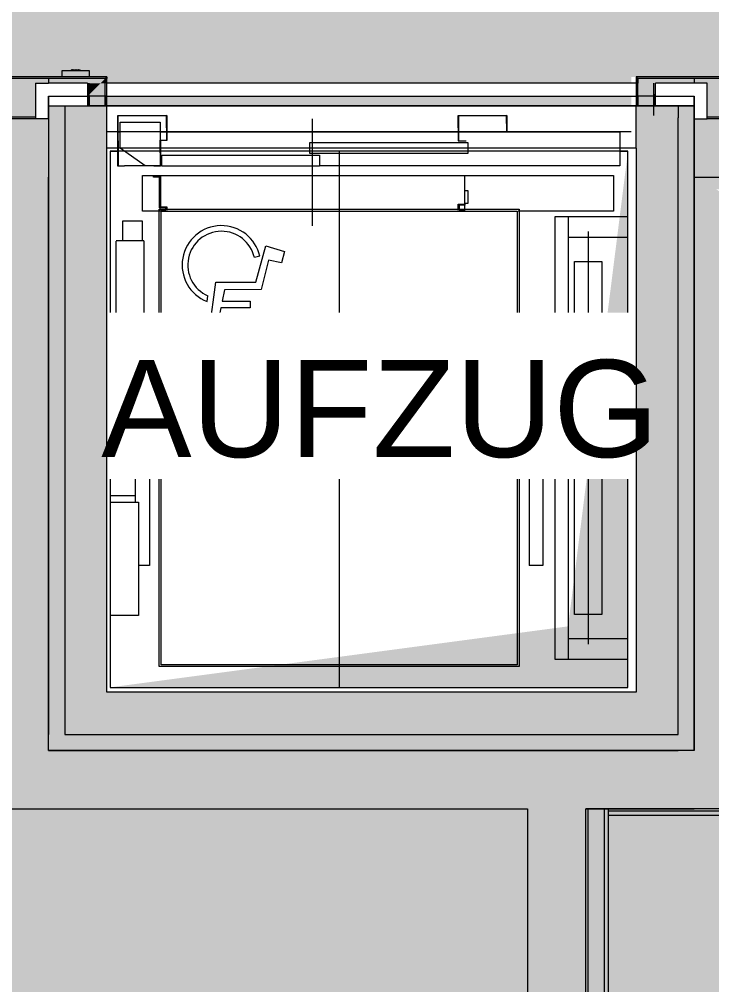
# Model space of a CAD drawing. Header units: metres. Extents: x -3.9 to 83, y -38 to 6.2.
# Drawn here: x 39.603 to 41.742, y -29.143 to -26.163 of the extents above; entities that cross this region are included whole.
import ezdxf

# ---------------------------------------------------------------- set-up
doc = ezdxf.new("R2010")
doc.units = ezdxf.units.M
doc.header["$MEASUREMENT"] = 0
doc.set_wipeout_variables(frame=1)
for name, pattern in [('Punkt 1_1', [0.075, 0.025, -0.05]), ('Schnittlinie', [0.006, 0.003, -0.0015, 0, -0.0015]), ('Wipeout_Contour', [1, 0, -1])]:
    doc.linetypes.add(name, pattern=pattern)
for name, color, linetype in [('0._Erdgeschoß PP Icon_1_0', 7, 'Continuous'), ('0._Erdgeschoß PP Icon_1_110 Wand Aussen', 7, 'Continuous'), ('0._Erdgeschoß PP Icon_1_120 Wand Innen tragend', 7, 'Continuous'), ('0._Erdgeschoß PP Icon_1_130 Wand Innen', 7, 'Continuous'), ('0._Erdgeschoß PP Icon_1_135 Wand Vorsatzschale', 7, 'Continuous'), ('0._Erdgeschoß PP Icon_1_430 Aufzug', 7, 'Continuous'), ('0._Erdgeschoß PP Icon_1_810 Raum', 7, 'Continuous'), ('0._Erdgeschoß PP Icon_1_815 Raumbegrenzung', 7, 'Continuous'), ('0._Erdgeschoß PP Icon_1_905 VP Beschriftung Übersicht.Übersicht', 7, 'Continuous')]:
    doc.layers.add(name, color=color, linetype=linetype)
doc.styles.add('ERSTELLTER_STIL_6', font='arial.ttf')

msp = doc.modelspace()

# ---------------------------------------------------------------- wipeouts: each hides what was drawn before it
at = {"color": 254, "linetype": 'Wipeout_Contour', "lineweight": 0, "ltscale": 193.488375}
msp.add_wipeout([(28.2051, 3.5109), (28.2051, -37.8391), (52.5858, -37.8391), (52.5858, 3.5109)], dxfattribs=at).dxf.layer = '0._Erdgeschoß PP Icon_1_0'

# ---------------------------------------------------------------- next in the draw order: hatches: boundary and pattern name
at = {"layer": '0._Erdgeschoß PP Icon_1_110 Wand Aussen', "linetype": 'Continuous', "lineweight": 0, "true_color": 0x000000}
for points in [[(37.2484, -26.4654), (39.6934, -26.4654), (39.6934, -26.3454), (37.2484, -26.3454)], [(37.2534, -26.3454), (39.6934, -26.3454), (39.6934, -26.3404), (37.2534, -26.3404)], [(39.6934, -26.3404), (39.6934, -26.3454), (39.8684, -26.3454), (39.8684, -26.3404)], [(39.8184, -26.3454), (39.6934, -26.3454), (39.6934, -26.3954), (39.8184, -26.3954)], [(39.8184, -26.3954), (39.8684, -26.3454), (39.8184, -26.3454)], [(39.8534, -26.3604), (39.8684, -26.3604), (39.8684, -26.3454)], [(39.8684, -26.3454), (39.8734, -26.3454), (39.8734, -26.3404)], [(39.8684, -26.3404), (39.8684, -26.3454), (39.8734, -26.3404)], [(39.8684, -26.3454), (39.8684, -26.3604), (39.8734, -26.3604), (39.8734, -26.3454)], [(41.5134, -26.3454), (41.5084, -26.3404), (41.5084, -26.3454)], [(41.5134, -26.3404), (41.5084, -26.3404), (41.5134, -26.3454)], [(41.5084, -26.3454), (41.5084, -26.3604), (41.5134, -26.3604), (41.5134, -26.3454)], [(41.5134, -26.3454), (41.6884, -26.3454), (41.6884, -26.3404), (41.5134, -26.3404)], [(41.5634, -26.3454), (41.5134, -26.3454), (41.5634, -26.3954)], [(41.5134, -26.3604), (41.5176, -26.3604), (41.5634, -26.4595), (41.5634, -26.3954), (41.5134, -26.3454)], [(41.5634, -26.3954), (41.6884, -26.3954), (41.6884, -26.3454), (41.5634, -26.3454)], [(41.8534, -26.3404), (41.6884, -26.3404), (41.6884, -26.3454), (41.8534, -26.3454)], [(41.8534, -26.3454), (41.6884, -26.3454), (41.6884, -26.4654), (41.8534, -26.4654)], [(39.8184, -26.3604), (39.8134, -26.3604), (39.8134, -26.4004), (39.8184, -26.4004)], [(39.8134, -26.4004), (39.8184, -26.3954), (39.8184, -26.3604), (39.8134, -26.3604)], [(39.8684, -26.3604), (39.8184, -26.3604), (39.8184, -26.4004), (39.8684, -26.4004)], [(39.8534, -26.3604), (39.8184, -26.3604), (39.8184, -26.3954)], [(39.8734, -26.3604), (39.8684, -26.3604), (39.8684, -26.4004), (39.8734, -26.4004)], [(41.5134, -26.3604), (41.5084, -26.3604), (41.5084, -26.4004), (41.5134, -26.4004)], [(41.5634, -26.3604), (41.5134, -26.3604), (41.5134, -26.4004), (41.5634, -26.4004)], [(41.5684, -26.3604), (41.5634, -26.3604), (41.5634, -26.4004), (41.5684, -26.4004)], [(39.8134, -26.3954), (39.6934, -26.3954), (39.6934, -26.4004), (39.8134, -26.4004)], [(39.8134, -26.4004), (39.8184, -26.3954), (39.8134, -26.3954)], [(39.8134, -26.4004), (39.8134, -26.4304), (39.8184, -26.4304), (39.8184, -26.4004)], [(39.8684, -26.4304), (39.8684, -26.4004), (39.8184, -26.4004), (39.8184, -26.4304)], [(39.8734, -26.4304), (39.8734, -26.4004), (39.8684, -26.4004), (39.8684, -26.4304)], [(41.5084, -26.4004), (41.5084, -26.4304), (41.5134, -26.4304), (41.5134, -26.4004)], [(41.5134, -26.4004), (41.5134, -26.4304), (41.5634, -26.4304), (41.5634, -26.4004)], [(41.5684, -26.3954), (41.5634, -26.3954), (41.5684, -26.4004)], [(41.5684, -26.4704), (41.5684, -26.4004), (41.5634, -26.3954), (41.5634, -26.4595)], [(41.5684, -26.4304), (41.5684, -26.4004), (41.5634, -26.4004), (41.5634, -26.4304)], [(41.5684, -26.4004), (41.6884, -26.4004), (41.6884, -26.3954), (41.5684, -26.3954)], [(37.1284, -26.4704), (39.6934, -26.4704), (39.6934, -26.4654), (37.1284, -26.4654)], [(41.8534, -26.4654), (41.6884, -26.4654), (41.6884, -26.4704), (41.8534, -26.4704)], [(37.1234, -26.6504), (39.6934, -26.6504), (39.6934, -26.4704), (37.1234, -26.4704)], [(41.8534, -26.4704), (41.6884, -26.4704), (41.6884, -26.6504), (41.8534, -26.6504)]]:
    msp.add_hatch(color=18, dxfattribs=at).paths.add_polyline_path(points)
at = {"layer": '0._Erdgeschoß PP Icon_1_120 Wand Innen tragend', "linetype": 'Continuous', "lineweight": 0, "true_color": 0x000000}
for points in [[(39.6934, -28.4204), (39.6934, -26.6504), (39.5134, -26.6504), (39.5134, -28.4204)], [(41.6884, -26.6504), (41.7559, -26.6879), (41.8684, -26.6879), (41.8684, -26.6504)], [(41.8684, -28.4204), (41.8684, -26.7504), (41.6884, -26.6504), (41.6884, -28.4204)], [(39.6934, -28.4204), (39.5134, -28.6004), (39.6934, -28.6004)], [(39.5134, -28.4204), (39.5134, -28.6004), (39.6934, -28.4204)], [(41.6884, -28.4204), (39.6934, -28.4204), (39.6934, -28.6004), (41.6884, -28.6004)], [(41.6884, -28.6004), (41.8684, -28.6004), (41.6884, -28.4204)], [(41.6884, -28.4204), (41.8684, -28.6004), (41.8684, -28.4204)], [(41.3534, -33.2504), (41.3534, -28.6004), (41.1734, -28.6004), (41.1734, -33.2504)], [(41.4109, -33.2504), (41.4109, -28.6004), (41.3609, -28.6004), (41.3609, -33.2504)], [(41.4234, -33.2504), (41.4234, -28.6004), (41.4109, -28.6004), (41.4109, -33.2504)]]:
    msp.add_hatch(color=18, dxfattribs=at).paths.add_polyline_path(points)
at = {"layer": '0._Erdgeschoß PP Icon_1_120 Wand Innen tragend', "linetype": 'Continuous', "lineweight": 0, "true_color": 0xffffff}
msp.add_hatch(color=7, dxfattribs=at).paths.add_polyline_path([(41.3609, -33.2504), (41.3609, -28.6004), (41.3534, -28.6004), (41.3534, -33.2504)])
at = {"layer": '0._Erdgeschoß PP Icon_1_130 Wand Innen', "linetype": 'Continuous', "lineweight": 0, "true_color": 0xffffff}
msp.add_hatch(color=7, dxfattribs=at).paths.add_polyline_path([(42.9234, -28.6004), (41.4234, -28.6004), (41.4234, -28.6079), (42.9234, -28.6079)])
at = {"layer": '0._Erdgeschoß PP Icon_1_130 Wand Innen', "linetype": 'Continuous', "lineweight": 0, "true_color": 0x000000}
msp.add_hatch(color=18, dxfattribs=at).paths.add_polyline_path([(42.9309, -28.6079), (41.4234, -28.6079), (41.4234, -28.6204), (42.9309, -28.6204)])
at = {"layer": '0._Erdgeschoß PP Icon_1_430 Aufzug', "linetype": 'Continuous', "lineweight": 0, "true_color": 0x000000}
for points in [[(39.7434, -26.4304), (39.7434, -26.4665), (39.8734, -26.5604), (39.8734, -26.4304)], [(41.5084, -26.4304), (41.5084, -26.5604), (41.6384, -26.4665), (41.6384, -26.4304)], [(39.8734, -26.5604), (39.7434, -26.4665), (39.7434, -26.5604)], [(41.6384, -26.4665), (41.5084, -26.5604), (41.6384, -26.5604)], [(39.8734, -28.2404), (39.7434, -28.2404), (39.7434, -28.3704)], [(39.8734, -28.2404), (39.7434, -28.3704), (39.8734, -28.3704)], [(41.5084, -28.2404), (39.8734, -28.2404), (39.8734, -28.3704), (41.5084, -28.3704)], [(41.5084, -28.2404), (41.5084, -28.3704), (41.6384, -28.3704)], [(41.6384, -28.2404), (41.5084, -28.2404), (41.6384, -28.3704)], [(39.7434, -28.3704), (39.6934, -28.3704), (39.6934, -28.4204)], [(39.7434, -28.3704), (39.6934, -28.4204), (39.7434, -28.4204)], [(41.6384, -28.3704), (39.7434, -28.3704), (39.7434, -28.4204), (41.6384, -28.4204)], [(41.6384, -28.3704), (41.6384, -28.4204), (41.6884, -28.4204)], [(41.6884, -28.3704), (41.6384, -28.3704), (41.6884, -28.4204)]]:
    msp.add_hatch(color=18, dxfattribs=at).paths.add_polyline_path(points)
at = {"layer": '0._Erdgeschoß PP Icon_1_430 Aufzug', "linetype": 'Continuous', "lineweight": 0, "true_color": 0x323232}
msp.add_hatch(color=250, dxfattribs=at).paths.add_polyline_path([(39.8834, -28.2254), (41.4834, -28.2254), (41.4834, -26.5704), (41.2984, -28.037)])
at = {"layer": '0._Erdgeschoß PP Icon_1_810 Raum', "linetype": 'Continuous', "lineweight": 0, "true_color": 0x191919}
msp.add_hatch(color=250, dxfattribs=at).paths.add_polyline_path([(44.1534, -26.3404), (44.1534, -25.1104), (43.8834, -25.1104), (43.8834, -23.6604), (42.6634, -23.6604), (42.6634, -25.0704), (42.1634, -25.0704), (42.1634, -24.9104), (39.1134, -24.9104), (39.1134, -25.0704), (38.6134, -25.0704), (38.6134, -23.6604), (37.2534, -23.6604), (37.2534, -23.8454), (37.2534, -26.3404), (39.6934, -26.3404), (39.8734, -26.3404), (39.8734, -26.4304), (41.4934, -26.4304), (41.4934, -26.3404), (41.6734, -26.3404), (41.8534, -26.3404), (41.8534, -26.1804), (42.7634, -26.1804), (42.7634, -26.3404)])
at = {"layer": '0._Erdgeschoß PP Icon_1_810 Raum', "linetype": 'Continuous', "lineweight": 13, "true_color": 0xf9f8f6}
msp.add_hatch(color=7, dxfattribs=at).paths.add_polyline_path([(41.4234, -28.6204), (41.4234, -33.2504), (44.0234, -33.2504), (44.0234, -32.3504), (44.0234, -28.3004), (42.9434, -28.3004), (42.9434, -28.6004), (42.9434, -28.6204)])
at = {"layer": '0._Erdgeschoß PP Icon_1_810 Raum', "linetype": 'Continuous', "lineweight": 13, "true_color": 0xe8e2dc}
msp.add_hatch(color=254, dxfattribs=at).paths.add_polyline_path([(38.4834, -28.6004), (38.4834, -33.7504), (41.1734, -33.7504), (41.1734, -33.2504), (41.1734, -28.6004), (39.5134, -28.6004)])

# ---------------------------------------------------------------- next in the draw order: linework, layer by layer
at = {"layer": '0._Erdgeschoß PP Icon_1_110 Wand Aussen', "color": 7, "linetype": 'Continuous', "lineweight": 13, "ltscale": 1000}
for p, q in [((39.6934, -26.3454), (37.2484, -26.3454)), ((39.8184, -26.3454), (39.6934, -26.3454)), ((39.8684, -26.3454), (39.8184, -26.3454)), ((39.8684, -26.3604), (39.8684, -26.3454)), ((41.5634, -26.3454), (41.5134, -26.3454)), ((41.5134, -26.3454), (41.5134, -26.3604)), ((41.6884, -26.3454), (41.5634, -26.3454)), ((41.8534, -26.3454), (41.6884, -26.3454)), ((39.8184, -26.3954), (39.8184, -26.3604)), ((39.6934, -26.3954), (39.8184, -26.3954)), ((39.8184, -26.4004), (39.8184, -26.4304)), ((39.8684, -26.4304), (39.8684, -26.4004)), ((41.5134, -26.4004), (41.5134, -26.4304)), ((41.5634, -26.3954), (41.6884, -26.3954)), ((41.5634, -26.4595), (41.5634, -26.3954)), ((41.5634, -26.4304), (41.5634, -26.4004)), ((39.6934, -26.4654), (37.1284, -26.4654)), ((41.8534, -26.4654), (41.6884, -26.4654))]:
    msp.add_line(p, q, dxfattribs=at)
at = {"layer": '0._Erdgeschoß PP Icon_1_110 Wand Aussen', "color": 7, "linetype": 'Continuous', "lineweight": 18, "ltscale": 1000}
for p, q in [((39.6934, -26.4704), (37.1234, -26.4704)), ((41.8534, -26.4704), (41.6884, -26.4704))]:
    msp.add_line(p, q, dxfattribs=at)
at = {"layer": '0._Erdgeschoß PP Icon_1_110 Wand Aussen', "color": 7, "linetype": 'Continuous', "lineweight": 13, "ltscale": 1000, "flags": 128}
for points in [[(39.6934, -26.3404), (37.2534, -26.3404)], [(39.8734, -26.3404), (39.6934, -26.3404)], [(39.6934, -26.3454), (39.6934, -26.4654)], [(39.6934, -26.3454), (39.6934, -26.3954)], [(39.8734, -26.3404), (39.8734, -26.3454)], [(39.8734, -26.3604), (39.8734, -26.3454)], [(41.5084, -26.3404), (41.5084, -26.3454)], [(41.6884, -26.3404), (41.5084, -26.3404)], [(41.5084, -26.3454), (41.5084, -26.3604)], [(41.8534, -26.3404), (41.6884, -26.3404)], [(41.6884, -26.3454), (41.6884, -26.4654)], [(41.6884, -26.3454), (41.6884, -26.3954)], [(39.6934, -26.3954), (39.6934, -26.4004)], [(39.8734, -26.4304), (39.8734, -26.4004)], [(41.5084, -26.4004), (41.5084, -26.4304)], [(41.6884, -26.3954), (41.6884, -26.4004)], [(39.8184, -26.4304), (39.8134, -26.4304)], [(39.8684, -26.4304), (39.8184, -26.4304)], [(39.8734, -26.4304), (39.8684, -26.4304)], [(41.5084, -26.4304), (41.5134, -26.4304)], [(41.5134, -26.4304), (41.5634, -26.4304)], [(41.5634, -26.4304), (41.5684, -26.4304)], [(39.6934, -26.4654), (39.6934, -26.4704)], [(41.6884, -26.4654), (41.6884, -26.4704)]]:
    msp.add_lwpolyline(points, dxfattribs=at)
at = {"layer": '0._Erdgeschoß PP Icon_1_110 Wand Aussen', "color": 7, "linetype": 'Continuous', "lineweight": 18, "ltscale": 1000, "flags": 128}
for points in [[(39.6934, -26.4004), (39.8134, -26.4004)], [(39.8134, -26.4004), (39.8134, -26.4304)], [(41.5684, -26.4004), (41.6884, -26.4004)], [(41.5684, -26.4304), (41.5684, -26.4004)], [(39.6934, -26.4704), (39.6934, -26.6504)], [(41.6884, -26.4704), (41.6884, -26.6504)], [(41.6884, -26.6504), (41.8534, -26.6504)]]:
    msp.add_lwpolyline(points, dxfattribs=at)
at = {"layer": '0._Erdgeschoß PP Icon_1_120 Wand Innen tragend', "color": 7, "linetype": 'Continuous', "lineweight": 18, "ltscale": 1000}
for p, q in [((39.8134, -26.3604), (39.8134, -26.4004)), ((41.5684, -26.4004), (41.5684, -26.3604)), ((41.3534, -33.2504), (41.3534, -28.6004))]:
    msp.add_line(p, q, dxfattribs=at)
at = {"layer": '0._Erdgeschoß PP Icon_1_120 Wand Innen tragend', "color": 7, "linetype": 'Continuous', "lineweight": 13, "ltscale": 1000}
for p, q in [((39.8184, -26.4004), (39.8184, -26.3604)), ((39.8684, -26.4004), (39.8684, -26.3604)), ((39.8734, -26.4004), (39.8734, -26.3604)), ((41.5084, -26.3604), (41.5084, -26.4004)), ((41.5134, -26.4004), (41.5134, -26.3604)), ((41.5634, -26.4004), (41.5634, -26.3604)), ((41.3609, -33.2504), (41.3609, -28.6004)), ((41.4109, -33.2504), (41.4109, -28.6004))]:
    msp.add_line(p, q, dxfattribs=at)
at = {"layer": '0._Erdgeschoß PP Icon_1_120 Wand Innen tragend', "color": 7, "linetype": 'Continuous', "lineweight": 18, "ltscale": 1000, "flags": 128}
for points in [[(39.6934, -28.4204), (39.6934, -26.6504)], [(41.6884, -26.6504), (41.6884, -28.4204)], [(41.6884, -28.4204), (39.6934, -28.4204)], [(39.5134, -28.6004), (39.6934, -28.6004)], [(39.6934, -28.6004), (41.1734, -28.6004)], [(41.1734, -28.6004), (41.1734, -33.2504)], [(41.3534, -28.6004), (41.6884, -28.6004)], [(41.8684, -28.6004), (41.6884, -28.6004)]]:
    msp.add_lwpolyline(points, dxfattribs=at)
at = {"layer": '0._Erdgeschoß PP Icon_1_120 Wand Innen tragend', "color": 7, "linetype": 'Continuous', "lineweight": 13, "ltscale": 1000, "flags": 128}
for points in [[(41.3609, -28.6004), (41.3534, -28.6004)], [(41.4109, -28.6004), (41.3609, -28.6004)], [(41.4234, -28.6004), (41.4109, -28.6004)], [(41.4234, -33.2504), (41.4234, -28.6004)]]:
    msp.add_lwpolyline(points, dxfattribs=at)
at = {"layer": '0._Erdgeschoß PP Icon_1_130 Wand Innen', "color": 7, "linetype": 'Continuous', "lineweight": 18, "ltscale": 1000}
msp.add_line((42.9309, -28.6079), (41.4234, -28.6079), dxfattribs=at)
at = {"layer": '0._Erdgeschoß PP Icon_1_130 Wand Innen', "color": 7, "linetype": 'Continuous', "lineweight": 18, "ltscale": 1000, "flags": 128}
for points in [[(42.9234, -28.6004), (41.4234, -28.6004)], [(41.4234, -28.6079), (41.4234, -28.6004)], [(41.4234, -28.6204), (41.4234, -28.6079)], [(41.4234, -28.6204), (42.9434, -28.6204)]]:
    msp.add_lwpolyline(points, dxfattribs=at)
at = {"layer": '0._Erdgeschoß PP Icon_1_135 Wand Vorsatzschale', "color": 7, "linetype": 'Continuous', "lineweight": 18, "ltscale": 1000, "flags": 128}
msp.add_lwpolyline([(41.6884, -26.6504), (41.8684, -26.6504)], dxfattribs=at)
at = {"layer": '0._Erdgeschoß PP Icon_1_430 Aufzug', "color": 7, "linetype": 'Continuous', "lineweight": 13, "ltscale": 1000}
for p, q in [((39.7649, -26.3194), (39.7649, -26.3174)), ((39.7649, -26.3174), (39.7658, -26.3174)), ((39.7658, -26.3194), (39.7684, -26.3174)), ((39.7684, -26.3194), (39.7723, -26.3174)), ((39.7723, -26.3194), (39.7769, -26.3174)), ((39.7769, -26.3194), (39.7815, -26.3174)), ((39.7815, -26.3194), (39.7854, -26.3174)), ((39.7854, -26.3194), (39.788, -26.3174)), ((39.788, -26.3194), (39.7889, -26.3174)), ((39.7889, -26.3174), (39.7889, -26.3194)), ((39.7354, -26.3404), (39.7354, -26.3204)), ((39.7354, -26.3204), (39.8184, -26.3204)), ((39.7619, -26.3204), (39.7619, -26.3199)), ((39.7619, -26.3199), (39.763, -26.3199)), ((39.763, -26.3199), (39.7663, -26.3199)), ((39.7658, -26.3194), (39.7649, -26.3194)), ((39.7684, -26.3194), (39.7658, -26.3194)), ((39.7663, -26.3199), (39.7712, -26.3199)), ((39.7723, -26.3194), (39.7684, -26.3194)), ((39.7712, -26.3199), (39.7769, -26.3199)), ((39.7769, -26.3194), (39.7723, -26.3194)), ((39.7815, -26.3194), (39.7769, -26.3194)), ((39.7769, -26.3199), (39.7826, -26.3199)), ((39.7854, -26.3194), (39.7815, -26.3194)), ((39.7826, -26.3199), (39.7875, -26.3199)), ((39.7889, -26.3194), (39.7854, -26.3194)), ((39.7875, -26.3199), (39.7908, -26.3199)), ((39.7889, -26.3194), (39.788, -26.3194)), ((39.7908, -26.3199), (39.7919, -26.3199)), ((39.7919, -26.3199), (39.7919, -26.3204)), ((39.8184, -26.3204), (39.8184, -26.3404)), ((39.9074, -26.4599), (40.0584, -26.4599)), ((39.9074, -26.6159), (39.9074, -26.4599)), ((39.9074, -26.4599), (39.9084, -26.6149)), ((40.0584, -26.4599), (39.9084, -26.4609)), ((40.0584, -26.5374), (40.0574, -26.4609)), ((40.0584, -26.4599), (40.0584, -26.5374)), ((40.9584, -26.4599), (41.1094, -26.4599)), ((40.9594, -26.5384), (40.9584, -26.4599)), ((41.1094, -26.4599), (40.9594, -26.4609)), ((40.9594, -26.4609), (40.9594, -26.5384)), ((41.1094, -26.5099), (41.1084, -26.4609)), ((41.1094, -26.4599), (41.1094, -26.5099)), ((39.9144, -26.5604), (39.9144, -26.4804)), ((39.9144, -26.4804), (40.0384, -26.4804)), ((40.0384, -26.4804), (40.0384, -26.6154)), ((39.9084, -26.5104), (39.9144, -26.5104)), ((39.9084, -26.6149), (39.9084, -26.5104)), ((40.0384, -26.5104), (40.0574, -26.5104)), ((40.0574, -26.5104), (40.9584, -26.5104)), ((40.9584, -26.5104), (41.1084, -26.5104)), ((41.1489, -26.5109), (41.1084, -26.5109)), ((41.1094, -26.5099), (41.1489, -26.5099)), ((41.1489, -26.5099), (41.1489, -26.5109)), ((41.1489, -26.5104), (41.4584, -26.5104)), ((41.4584, -26.5104), (41.4584, -26.6154)), ((40.0394, -26.6159), (40.0384, -26.5364)), ((40.0394, -26.5374), (40.0574, -26.5364)), ((40.0394, -26.5374), (40.0394, -26.6159)), ((40.0584, -26.5374), (40.0394, -26.5374)), ((40.5009, -26.5434), (40.9883, -26.5434)), ((40.5009, -26.5774), (40.5009, -26.5434)), ((40.9829, -26.5394), (40.9584, -26.5394)), ((40.9594, -26.5384), (40.9829, -26.5384)), ((40.9829, -26.5384), (40.9829, -26.5394)), ((40.9883, -26.5434), (40.9883, -26.5774)), ((39.8834, -26.5704), (39.9074, -26.5704)), ((39.9074, -26.5704), (39.8834, -26.5704)), ((39.8834, -26.5704), (39.8834, -28.2254)), ((41.4834, -26.5704), (39.8834, -26.5704)), ((39.9914, -26.6154), (39.9144, -26.5604)), ((40.0434, -26.5824), (40.5308, -26.5824)), ((40.0434, -26.6164), (40.0434, -26.5824)), ((40.9883, -26.5774), (40.5009, -26.5774)), ((40.5308, -26.5824), (40.5308, -26.6164)), ((41.4584, -26.5704), (41.4834, -26.5704)), ((41.4834, -26.5704), (41.4584, -26.5704)), ((41.4834, -28.2254), (41.4834, -26.5704)), ((39.9279, -26.6159), (39.9074, -26.6159)), ((39.9084, -26.6149), (39.9279, -26.6149)), ((39.9279, -26.6149), (39.9279, -26.6159)), ((39.9914, -26.6154), (39.9279, -26.6154)), ((40.0384, -26.6154), (39.9914, -26.6154)), ((40.0184, -26.6159), (40.0184, -26.6154)), ((40.0394, -26.6159), (40.0184, -26.6159)), ((40.0434, -26.6154), (40.0394, -26.6154)), ((41.4584, -26.6154), (40.5308, -26.6154)), ((39.9834, -26.6454), (40.0384, -26.6454)), ((39.9834, -26.7554), (39.9834, -26.6454)), ((39.9834, -26.6454), (40.0384, -26.6454)), ((39.9834, -26.7554), (39.9834, -26.6454)), ((40.0384, -26.6474), (40.0384, -26.6454)), ((40.0384, -26.6454), (40.9784, -26.6454)), ((40.5308, -26.6164), (40.0434, -26.6164)), ((40.9784, -26.6454), (41.4384, -26.6454)), ((40.9784, -26.6454), (41.4384, -26.6454)), ((40.9784, -26.6454), (40.9784, -26.7334)), ((41.4384, -26.6454), (41.4384, -26.7554)), ((40.0179, -26.6504), (40.0179, -26.6474)), ((40.0179, -26.6474), (40.0394, -26.6474)), ((40.0179, -26.6504), (40.0179, -26.6474)), ((40.0179, -26.6474), (40.0394, -26.6474)), ((40.0364, -26.6504), (40.0179, -26.6504)), ((40.0364, -26.6504), (40.0179, -26.6504)), ((40.0364, -26.7444), (40.0364, -26.6504)), ((40.0364, -26.7444), (40.0364, -26.6504)), ((40.0394, -26.6474), (40.0394, -26.7414)), ((40.0394, -26.6474), (40.0394, -26.7414)), ((40.9784, -26.6914), (40.9883, -26.6914)), ((40.9784, -26.6914), (40.9883, -26.6914)), ((40.9883, -26.6914), (40.9883, -26.7314)), ((40.9883, -26.6914), (40.9883, -26.7314)), ((40.9584, -26.7334), (40.9799, -26.7334)), ((40.9584, -26.7524), (40.9584, -26.7334)), ((40.9584, -26.7334), (40.9799, -26.7334)), ((40.9584, -26.7524), (40.9584, -26.7334)), ((40.9883, -26.7314), (40.9784, -26.7314)), ((40.9883, -26.7314), (40.9784, -26.7314)), ((40.9799, -26.7334), (40.9799, -26.7364)), ((40.9799, -26.7334), (40.9799, -26.7364)), ((40.0384, -26.7554), (39.9834, -26.7554)), ((40.0384, -26.7554), (39.9834, -26.7554)), ((40.0354, -28.1614), (40.0354, -26.7494)), ((40.0354, -26.7494), (41.1474, -26.7494)), ((40.0554, -26.7444), (40.0364, -26.7444)), ((40.0554, -26.7444), (40.0364, -26.7444)), ((40.0384, -26.7524), (40.0384, -26.7444)), ((40.0554, -26.7524), (40.0384, -26.7524)), ((40.0384, -26.7554), (40.0384, -26.7524)), ((40.0394, -26.7414), (40.0584, -26.7414)), ((40.0394, -26.7414), (40.0584, -26.7414)), ((40.0414, -28.1554), (40.0414, -26.7554)), ((40.0414, -26.7554), (41.1414, -26.7554)), ((40.0554, -26.7524), (40.0554, -26.7444)), ((40.0554, -26.7524), (40.0554, -26.7444)), ((40.0584, -26.7414), (40.0584, -26.7524)), ((40.0584, -26.7414), (40.0584, -26.7524)), ((40.9799, -26.7364), (40.9614, -26.7364)), ((40.9614, -26.7364), (40.9614, -26.7524)), ((40.9799, -26.7364), (40.9614, -26.7364)), ((40.9614, -26.7364), (40.9614, -26.7524)), ((40.9784, -26.7524), (40.9614, -26.7524)), ((40.9784, -26.7364), (40.9784, -26.7524)), ((40.9784, -26.7524), (40.9784, -26.7554)), ((41.1414, -26.7554), (41.1414, -28.1554)), ((41.4384, -26.7554), (41.1444, -26.7554)), ((41.1474, -26.7494), (41.1474, -28.1614)), ((39.9224, -26.8464), (39.9224, -26.7849)), ((39.9224, -26.7849), (39.9824, -26.7849)), ((39.9224, -26.8464), (39.9224, -26.7849)), ((39.9224, -26.7849), (39.9824, -26.7849)), ((39.9824, -26.7849), (39.9824, -26.8464)), ((39.9824, -26.7849), (39.9824, -26.8464)), ((41.2584, -26.7714), (41.4804, -26.7714)), ((41.2584, -28.1394), (41.2584, -26.7714)), ((41.2984, -26.7714), (41.2984, -28.1394)), ((39.9881, -26.8464), (39.9024, -26.8464)), ((39.9024, -27.3434), (39.9024, -26.8479)), ((39.9881, -26.8464), (39.9881, -27.1564)), ((41.4834, -26.8364), (41.2984, -26.8364)), ((40.3338, -26.974), (40.3643, -26.862)), ((40.3643, -26.862), (40.4218, -26.8794)), ((40.4218, -26.8794), (40.4131, -26.9148)), ((40.3462, -26.8945), (40.3293, -26.8984)), ((40.3726, -26.906), (40.3501, -26.9974)), ((40.4131, -26.9148), (40.3726, -26.906)), ((41.3184, -26.9104), (41.4024, -26.9104)), ((41.3184, -28.0004), (41.3184, -26.9104)), ((41.4024, -26.9104), (41.4024, -28.0004)), ((40.1907, -27.12), (40.2101, -26.9745)), ((40.2101, -26.9745), (40.3338, -26.974)), ((40.2367, -26.9979), (40.2295, -27.0335)), ((40.3501, -26.9974), (40.2367, -26.9979)), ((40.1829, -27.0345), (40.1852, -27.0167)), ((40.2295, -27.0335), (40.3164, -27.0332)), ((40.3164, -27.0332), (40.3165, -27.0531)), ((40.2254, -27.0535), (40.2151, -27.1039)), ((40.3165, -27.0531), (40.2254, -27.0535)), ((39.9881, -27.1564), (39.9024, -27.1564)), ((39.9244, -27.1564), (39.9244, -27.3434)), ((39.9624, -27.6534), (39.9624, -27.1609)), ((39.9624, -27.1609), (40.0354, -27.1609)), ((41.1474, -27.1609), (41.2204, -27.1609)), ((41.2204, -27.1609), (41.2204, -27.8492)), ((39.8834, -27.1934), (39.9024, -27.1934)), ((39.9244, -27.2274), (39.9334, -27.2274)), ((39.9334, -27.2274), (39.9334, -27.3094)), ((39.9624, -27.2339), (40.0049, -27.2339)), ((40.0049, -27.2339), (40.0049, -27.8492)), ((41.1779, -27.2339), (41.2204, -27.2339)), ((41.1779, -27.2339), (41.1779, -27.8492)), ((41.2494, -27.3094), (41.2494, -27.2274)), ((41.2494, -27.2274), (41.2584, -27.2274)), ((39.9334, -27.2639), (40.0354, -27.2639)), ((41.1474, -27.2639), (41.2494, -27.2639)), ((40.0354, -27.2729), (39.9334, -27.2729)), ((41.2494, -27.2729), (41.1474, -27.2729)), ((39.9334, -27.3094), (39.9244, -27.3094)), ((41.2584, -27.3094), (41.2494, -27.3094)), ((39.9244, -27.3434), (39.8834, -27.3434)), ((39.8834, -27.6329), (39.9624, -27.6329)), ((39.8834, -27.6534), (39.9714, -27.6534)), ((39.9714, -27.6534), (39.9714, -28.0034)), ((40.0049, -27.8492), (39.9714, -27.8492)), ((41.2204, -27.8492), (41.1779, -27.8492)), ((39.9714, -28.0034), (39.8834, -28.0034)), ((41.4024, -28.0004), (41.3184, -28.0004)), ((41.2984, -28.0744), (41.4834, -28.0744)), ((41.1474, -28.1614), (40.0354, -28.1614)), ((41.1414, -28.1554), (40.0414, -28.1554)), ((41.4804, -28.1394), (41.2584, -28.1394)), ((39.8834, -28.2254), (41.4834, -28.2254))]:
    msp.add_line(p, q, dxfattribs=at)
at = {"layer": '0._Erdgeschoß PP Icon_1_430 Aufzug', "color": 7, "linetype": 'Continuous', "lineweight": 18, "ltscale": 1000}
for p, q in [((39.7434, -26.4304), (39.7434, -26.4665)), ((39.8734, -26.5604), (39.8734, -26.4304)), ((39.8734, -26.5604), (39.8734, -26.4304)), ((41.5084, -26.5604), (41.5084, -26.4304)), ((41.5084, -26.5604), (41.5084, -26.4304)), ((41.6384, -26.4304), (41.6384, -26.4665)), ((39.7434, -26.4665), (39.7434, -26.5604)), ((41.6384, -26.5604), (41.6384, -26.4665)), ((39.7434, -26.5604), (39.7434, -28.2404)), ((41.6384, -28.2404), (41.6384, -26.5604)), ((39.7434, -28.2404), (39.7434, -28.3704)), ((39.7434, -28.2404), (39.7434, -28.3704)), ((41.6384, -28.3704), (41.6384, -28.2404)), ((39.7434, -28.3704), (39.8734, -28.3704)), ((39.8734, -28.3704), (41.5084, -28.3704)), ((41.5084, -28.3704), (41.6384, -28.3704)), ((41.5084, -28.3704), (41.6384, -28.3704))]:
    msp.add_line(p, q, dxfattribs=at)
at = {"layer": '0._Erdgeschoß PP Icon_1_430 Aufzug', "color": 7, "linetype": 'Schnittlinie', "lineweight": 13, "ltscale": 1000}
for p, q in [((41.5084, -26.4304), (39.8734, -26.4304)), ((41.5084, -26.4304), (39.8734, -26.4304)), ((41.5084, -26.5604), (39.8734, -26.5604)), ((41.5084, -26.5604), (39.8734, -26.5604))]:
    msp.add_line(p, q, dxfattribs=at)
at = {"layer": '0._Erdgeschoß PP Icon_1_430 Aufzug', "color": 7, "linetype": 'Punkt 1_1', "lineweight": 13, "ltscale": 1000}
for p, q in [((40.5084, -26.8004), (40.5084, -26.4704)), ((40.5914, -26.5704), (40.5914, -28.2254)), ((41.3604, -26.8184), (41.3604, -28.0924)), ((39.8834, -27.2684), (41.4834, -27.2684)), ((41.4834, -27.4554), (41.2134, -27.4554))]:
    msp.add_line(p, q, dxfattribs=at)
at = {"layer": '0._Erdgeschoß PP Icon_1_430 Aufzug', "color": 7, "linetype": 'Continuous', "lineweight": 13, "ltscale": 1000, "flags": 128}
msp.add_lwpolyline([(39.6934, -26.4304), (41.6884, -26.4304), (41.6884, -26.4004), (39.6934, -26.4004)], close=True, dxfattribs=at)
at = {"layer": '0._Erdgeschoß PP Icon_1_430 Aufzug', "color": 7, "linetype": 'Continuous', "lineweight": 18, "ltscale": 1000, "flags": 128}
for points in [[(39.7434, -26.4304), (39.8734, -26.4304)], [(41.6384, -26.4304), (41.5084, -26.4304)], [(41.5084, -28.2404), (39.8734, -28.2404)]]:
    msp.add_lwpolyline(points, dxfattribs=at)
at = {"layer": '0._Erdgeschoß PP Icon_1_430 Aufzug', "color": 7, "linetype": 'Continuous', "lineweight": 13, "ltscale": 1000, "flags": 128}
for points in [[(39.6934, -28.4204), (39.6934, -28.3704)], [(39.6934, -28.4204), (41.6384, -28.4204)], [(41.6884, -28.4204), (41.6384, -28.4204)]]:
    msp.add_lwpolyline(points, dxfattribs=at)
at = {"layer": '0._Erdgeschoß PP Icon_1_430 Aufzug', "color": 7, "linetype": 'Continuous', "lineweight": 13, "ltscale": 1000}
for centre, radius, start, end in [((40.2276, -26.9214), 0.1216, 12.7923, 248.4146), ((40.2276, -26.9214), 0.1042, 12.7923, 246.0275), ((40.2197, -27.1392), 0.0347, 146.5723, 97.3675)]:
    msp.add_arc(centre, radius, start, end, dxfattribs=at)
at = {"layer": '0._Erdgeschoß PP Icon_1_815 Raumbegrenzung', "color": 8, "linetype": 'Continuous', "lineweight": 13, "ltscale": 1000, "flags": 128}
msp.add_lwpolyline([(41.4934, -26.5104), (39.8734, -26.5104)], dxfattribs=at)

# ---------------------------------------------------------------- next in the draw order: wipeouts: each hides what was drawn before it
at = {"color": 254, "linetype": 'Wipeout_Contour', "lineweight": 0, "ltscale": 142.25345}
msp.add_wipeout([(39.6534, -26.3604), (39.6934, -26.4004), (39.6934, -26.3604)], dxfattribs=at).dxf.layer = '0._Erdgeschoß PP Icon_1_120 Wand Innen tragend'
at = {"color": 254, "linetype": 'Wipeout_Contour', "lineweight": 0, "ltscale": 194.010446}
msp.add_wipeout([(41.5084, -26.3604), (39.8734, -26.3604), (39.8734, -26.4004), (41.5084, -26.4004)], dxfattribs=at).dxf.layer = '0._Erdgeschoß PP Icon_1_120 Wand Innen tragend'
at = {"color": 254, "linetype": 'Wipeout_Contour', "lineweight": 0, "ltscale": 148.186074}
msp.add_wipeout([(41.6884, -26.3604), (41.6884, -26.4004), (41.7284, -26.3604)], dxfattribs=at).dxf.layer = '0._Erdgeschoß PP Icon_1_120 Wand Innen tragend'
at = {"color": 254, "linetype": 'Wipeout_Contour', "lineweight": 0, "ltscale": 196.10807}
msp.add_wipeout([(39.8559, -27.5825), (41.5309, -27.5825), (41.5309, -27.0682), (39.8559, -27.0682)], dxfattribs=at).dxf.layer = '0._Erdgeschoß PP Icon_1_905 VP Beschriftung Übersicht.Übersicht'

# ---------------------------------------------------------------- next in the draw order: hatches: boundary and pattern name
at = {"layer": '0._Erdgeschoß PP Icon_1_430 Aufzug', "linetype": 'Continuous', "lineweight": 0, "true_color": 0x000000}
for points in [[(39.7434, -26.5604), (39.7434, -28.2404), (39.8734, -28.2404), (39.8734, -26.5604)], [(41.6384, -28.2404), (41.6384, -26.5604), (41.5084, -26.5604), (41.5084, -28.2404)]]:
    msp.add_hatch(color=18, dxfattribs=at).paths.add_polyline_path(points)

# ---------------------------------------------------------------- next in the draw order: linework, layer by layer
at = {"layer": '0._Erdgeschoß PP Icon_1_120 Wand Innen tragend', "color": 7, "linetype": 'Continuous', "lineweight": 13, "ltscale": 1000}
for p, q in [((39.8734, -26.4004), (39.8734, -26.3604)), ((41.5084, -26.3604), (41.5084, -26.4004))]:
    msp.add_line(p, q, dxfattribs=at)
at = {"layer": '0._Erdgeschoß PP Icon_1_120 Wand Innen tragend', "color": 7, "linetype": 'Continuous', "lineweight": 18, "ltscale": 1000, "flags": 128}
for points in [[(41.5084, -26.3604), (39.8734, -26.3604)], [(39.8734, -26.4004), (41.5084, -26.4004)]]:
    msp.add_lwpolyline(points, dxfattribs=at)
at = {"layer": '0._Erdgeschoß PP Icon_1_430 Aufzug', "color": 7, "linetype": 'Continuous', "lineweight": 18, "ltscale": 1000, "flags": 128}
for points in [[(39.8734, -28.2404), (39.8734, -26.5604)], [(41.5084, -26.5604), (41.5084, -28.2404)]]:
    msp.add_lwpolyline(points, dxfattribs=at)

# ---------------------------------------------------------------- next in the draw order: texts
at = {"layer": '0._Erdgeschoß PP Icon_1_905 VP Beschriftung Übersicht.Übersicht', "color": 7, "linetype": 'Continuous', "lineweight": 13, "insert": (39.8559, -27.3666), "char_height": 0.3, "attachment_point": 4, "style": 'ERSTELLTER_STIL_6'}
msp.add_mtext('\\A1;{\\pql;\\fHelvetica|b0|i0|c0|p0;\\W1.000000;AUFZUG}', dxfattribs=at)

# ---------------------------------------------------------------- next in the draw order: wipeouts: each hides what was drawn before it
at = {"color": 254, "linetype": 'Wipeout_Contour', "lineweight": 0, "ltscale": 147.930704}
msp.add_wipeout([(41.6884, -26.4004), (41.7284, -26.4004), (41.7284, -26.3604)], dxfattribs=at).dxf.layer = '0._Erdgeschoß PP Icon_1_120 Wand Innen tragend'
at = {"color": 254, "linetype": 'Wipeout_Contour', "lineweight": 0, "ltscale": 190.707456}
msp.add_wipeout([(39.6534, -26.4004), (39.6534, -26.4704), (39.6934, -26.4704), (39.6934, -26.4004)], dxfattribs=at).dxf.layer = '0._Erdgeschoß PP Icon_1_120 Wand Innen tragend'

# ---------------------------------------------------------------- next in the draw order: hatches: boundary and pattern name
at = {"layer": '0._Erdgeschoß PP Icon_1_430 Aufzug', "linetype": 'Continuous', "lineweight": 0, "true_color": 0x000000}
for points in [[(39.6934, -26.4304), (39.7434, -26.4665), (39.7434, -26.4304)], [(39.6934, -26.4304), (39.6934, -28.3704), (39.7434, -28.3704), (39.7434, -26.4665)]]:
    msp.add_hatch(color=18, dxfattribs=at).paths.add_polyline_path(points)

# ---------------------------------------------------------------- next in the draw order: linework, layer by layer
at = {"layer": '0._Erdgeschoß PP Icon_1_120 Wand Innen tragend', "color": 7, "linetype": 'Continuous', "lineweight": 18, "ltscale": 1000, "flags": 128}
for points in [[(41.7284, -26.3604), (41.6884, -26.3604)], [(39.6934, -26.4704), (39.6534, -26.4704)]]:
    msp.add_lwpolyline(points, dxfattribs=at)
at = {"layer": '0._Erdgeschoß PP Icon_1_430 Aufzug', "color": 7, "linetype": 'Continuous', "lineweight": 13, "ltscale": 1000, "flags": 128}
for points in [[(39.6934, -26.4304), (39.7434, -26.4304)], [(39.6934, -26.4304), (39.6934, -28.3704)]]:
    msp.add_lwpolyline(points, dxfattribs=at)

# ---------------------------------------------------------------- next in the draw order: wipeouts: each hides what was drawn before it
at = {"color": 254, "linetype": 'Wipeout_Contour', "lineweight": 0, "ltscale": 143.6287}
msp.add_wipeout([(39.6534, -26.4004), (39.6934, -26.4004), (39.6534, -26.3604)], dxfattribs=at).dxf.layer = '0._Erdgeschoß PP Icon_1_120 Wand Innen tragend'
at = {"color": 254, "linetype": 'Wipeout_Contour', "lineweight": 0, "ltscale": 197.532572}
msp.add_wipeout([(41.6884, -26.4004), (41.6884, -26.4704), (41.7284, -26.4704), (41.7284, -26.4004)], dxfattribs=at).dxf.layer = '0._Erdgeschoß PP Icon_1_120 Wand Innen tragend'

# ---------------------------------------------------------------- next in the draw order: hatches: boundary and pattern name
at = {"layer": '0._Erdgeschoß PP Icon_1_430 Aufzug', "linetype": 'Continuous', "lineweight": 0, "true_color": 0x000000}
for points in [[(41.6384, -26.4304), (41.6384, -26.4665), (41.6884, -26.4304)], [(41.6884, -28.3704), (41.6884, -26.4304), (41.6384, -26.4665), (41.6384, -28.3704)]]:
    msp.add_hatch(color=18, dxfattribs=at).paths.add_polyline_path(points)

# ---------------------------------------------------------------- next in the draw order: linework, layer by layer
at = {"layer": '0._Erdgeschoß PP Icon_1_120 Wand Innen tragend', "color": 7, "linetype": 'Continuous', "lineweight": 18, "ltscale": 1000, "flags": 128}
for points in [[(39.6534, -26.3604), (39.6934, -26.3604)], [(39.6534, -26.3604), (39.6534, -26.4704)], [(41.7284, -26.4704), (41.7284, -26.3604)], [(39.6934, -26.4704), (39.6934, -26.4004)], [(41.6884, -26.4004), (41.6884, -26.4704)], [(41.6884, -26.4704), (41.7284, -26.4704)]]:
    msp.add_lwpolyline(points, dxfattribs=at)
at = {"layer": '0._Erdgeschoß PP Icon_1_430 Aufzug', "color": 7, "linetype": 'Continuous', "lineweight": 13, "ltscale": 1000, "flags": 128}
for points in [[(41.6884, -26.4304), (41.6384, -26.4304)], [(41.6884, -28.4204), (41.6884, -26.4304)]]:
    msp.add_lwpolyline(points, dxfattribs=at)

# ---------------------------------------------------------------- next in the draw order: wipeouts: each hides what was drawn before it
at = {"color": 254, "linetype": 'Wipeout_Contour', "lineweight": 0, "ltscale": 190.852594}
msp.add_wipeout([(39.8134, -26.3604), (39.6934, -26.3604), (39.6934, -26.4004), (39.8134, -26.4004)], dxfattribs=at).dxf.layer = '0._Erdgeschoß PP Icon_1_120 Wand Innen tragend'
at = {"color": 254, "linetype": 'Wipeout_Contour', "lineweight": 0, "ltscale": 197.145008}
msp.add_wipeout([(41.6884, -26.3604), (41.5684, -26.3604), (41.5684, -26.4004), (41.6884, -26.4004)], dxfattribs=at).dxf.layer = '0._Erdgeschoß PP Icon_1_120 Wand Innen tragend'

# ---------------------------------------------------------------- next in the draw order: linework, layer by layer
at = {"layer": '0._Erdgeschoß PP Icon_1_120 Wand Innen tragend', "color": 7, "linetype": 'Continuous', "lineweight": 18, "ltscale": 1000}
for p, q in [((39.8134, -26.3604), (39.8134, -26.4004)), ((41.5684, -26.4004), (41.5684, -26.3604))]:
    msp.add_line(p, q, dxfattribs=at)
at = {"layer": '0._Erdgeschoß PP Icon_1_120 Wand Innen tragend', "color": 7, "linetype": 'Continuous', "lineweight": 18, "ltscale": 1000, "flags": 128}
for points in [[(39.8134, -26.3604), (39.6934, -26.3604)], [(41.6884, -26.3604), (41.5684, -26.3604)], [(39.6934, -26.4004), (39.8134, -26.4004)], [(41.5684, -26.4004), (41.6884, -26.4004)]]:
    msp.add_lwpolyline(points, dxfattribs=at)

doc.saveas('drawing.dxf')
